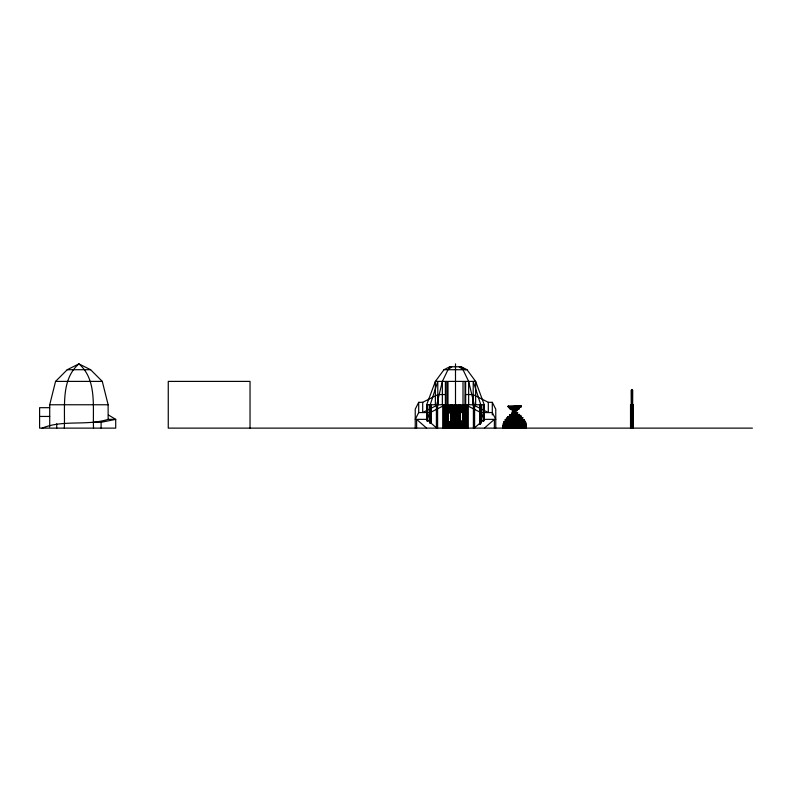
<?xml version="1.0" encoding="UTF-8"?>
<svg xmlns="http://www.w3.org/2000/svg" width="792" height="792" viewBox="0 0 792 792"><rect width="100%" height="100%" fill="white"/><g stroke="black" fill="none" stroke-linecap="round" stroke-linejoin="round"><path stroke-width="1.19" d="M451.747 366.795L447.995 369.715L442.362 381.397L436.729 404.762L436.729 428.125L426.74 419.364L415.236 419.364L418.701 412.553L418.701 402.326L422.7 402.326L438.006 394.545L445.51 394.545M49.718 426.957L49.718 404.762L55.559 381.397L67.241 369.715L78.923 363.875L90.605 369.715L102.287 381.397L108.128 404.762L108.128 419.364C86.566 426.086 63.132 419.483 42.124 428.125M426.74 420.75L426.67 404.762L435.372 381.397L443.995 369.715L449.747 366.795L461.251 366.795L467.003 369.715L475.636 381.397L484.258 404.762L484.258 420.75L484.189 404.762M448.43 413.523L449.41 411.573M418.701 402.326L415.236 409.137L415.236 428.125M426.74 419.364L430.214 412.553L445.51 404.762L445.599 428.125M484.387 428.125L494.376 419.364L494.376 428.125M448.421 367.963L450.44 366.795M93.525 422.284L101.109 422.284L115.711 419.364L115.711 428.125L39.6 428.125L39.6 407.682L49.718 407.682M67.241 369.715L90.605 369.715M443.995 369.715L467.003 369.715M55.559 381.397L102.287 381.397M495.762 428.125L495.762 409.137L492.297 402.326L488.308 402.326L473.002 394.545L465.488 394.545L465.409 428.125M49.718 404.762L108.128 404.762M426.67 404.762L484.338 404.762M454.39 405.979L444.866 405.979L454.39 406.345M456.618 405.979L466.132 405.979M456.004 406.345L466.132 406.345M445.173 407.197L465.835 407.197M445.173 407.563L465.835 407.563M445.886 407.682L465.112 407.682M445.886 408.048L465.112 408.048M454.915 409.078L456.014 409.078M463.063 409.266L446.282 408.9L464.726 409.266L464.181 408.9M447.203 409.751L463.152 409.751M447.668 410.603L462.875 410.603L462.875 409.751M454.806 410.781L456.103 410.781M447.668 410.969L462.686 410.969M418.701 412.553L430.214 412.553M465.488 404.762L480.793 412.553L492.297 412.553L495.762 419.364L484.258 419.364L474.269 428.125L474.269 404.762L468.646 381.397L463.013 369.715L459.261 366.795M513.711 412.493L515.414 412.493M451.103 414.008L459.895 414.008M514.196 414.196L515.404 414.196M451.103 414.374L459.895 414.374M454.598 415.899L456.281 415.899M513.761 415.899L515.364 415.899M39.6 416.443L49.718 416.443M455.073 417.414L455.925 417.414M454.588 417.602L456.291 417.602M514.255 417.602L515.305 417.602M455.073 417.78L455.925 417.78M455.083 419.305L456.281 419.305M514.295 419.305L515.226 419.305M108.128 419.364L115.711 419.364L108.415 414.978M451.103 420.819L459.895 420.819M455.103 421.007L456.242 421.007M514.345 421.007L515.127 421.007M451.103 421.186L459.895 421.186M524.947 422.532L504.286 422.888L524.947 422.888L524.829 421.314M455.133 422.71L456.182 422.71M514.404 422.71L515.018 422.71M447.203 423.017L462.875 423.383M447.203 423.383L463.152 423.383M447.668 424.235L463.34 424.235M525.66 423.017L525.739 424.601L503.494 424.601L525.739 424.235M455.172 424.413L456.103 424.413M447.668 424.601L463.34 424.601M445.886 424.72L465.112 424.72M445.886 425.086L465.112 425.086M503.039 425.938L526.195 425.938M455.232 426.116L456.014 426.116M466.132 426.423L444.866 426.423L466.132 426.789M502.94 426.789L526.304 426.789M445.173 427.64L465.835 427.64M502.94 427.64L526.304 427.64M455.044 427.819L455.895 427.819M445.173 428.007L465.835 428.007M752.4 428.125L168.26 428.125L168.26 381.397L250.034 381.397L250.034 428.125M460.558 366.795L465.617 369.715M426.611 428.125L416.622 419.364L416.622 428.125M480.793 412.553L483.268 417.414M461.597 411.573L462.568 413.523M633.402 428.125L633.402 404.762L630.531 404.762L630.531 428.125M633.234 404.762L633.234 428.125M632.907 404.762L632.907 428.125M632.6 404.762L632.689 390.159L631.244 390.159L631.333 404.762M632.442 390.159L632.442 404.762M632.214 390.159L632.214 404.762M631.966 390.159L631.966 428.125M631.719 390.159L631.719 404.762M631.501 390.159L631.501 404.762M631.026 404.762L631.026 428.125M630.699 404.762L630.699 428.125M526.155 424.72L526.195 426.304L503.039 426.304L503.148 425.086M526.096 424.72L526.046 426.304M525.532 423.017L525.532 424.235M524.651 421.314L524.651 422.532M523.69 419.612L523.69 420.819M523.453 419.612L523.453 420.819M522.265 417.899L522.265 419.117M521.987 417.899L521.987 419.117M520.621 406.345L520.621 407.197M520.621 416.196L520.621 417.414M520.304 406.345L520.304 407.197M520.304 416.196L520.304 417.414M518.79 408.048L518.79 408.9M518.79 414.493L518.79 415.711M518.443 408.048L518.443 408.9M518.443 414.493L518.443 415.711M517.671 409.385L511.573 409.385M516.829 409.751L516.829 410.603M516.829 412.79L516.829 414.008M516.473 409.751L516.473 410.603M514.8 411.454L514.8 412.305M514.622 405.979L514.622 407.682M514.622 411.088L514.622 412.79M514.622 415.711L514.622 428.125M514.434 411.454L514.434 412.305M512.771 409.385L512.771 410.603M512.771 413.157L512.771 414.008M512.414 409.385L512.414 410.603M512.414 413.157L512.414 414.008M510.8 407.682L510.8 408.9M510.8 414.86L510.8 415.711M510.454 407.682L510.454 408.9M510.454 414.86L510.454 415.711M508.939 416.562L508.939 417.414M508.622 405.979L508.622 407.197M508.622 416.562L508.622 417.414M507.246 418.265L507.246 419.117M506.969 418.265L506.969 419.117M505.791 419.968L505.791 420.819M505.553 419.968L505.553 420.819M504.593 421.681L504.593 422.532M504.415 421.681L504.415 422.532M503.702 423.383L503.791 424.601M503.583 423.383L503.583 424.235M492.297 402.326L492.297 414.949M488.308 402.326L488.308 412.553L473.002 404.762L473.002 394.545M483.427 421.344L483.427 404.762L483.348 420.75M481.011 404.762L481.011 423.205M480.793 423.334L480.793 404.762L473.21 381.397L473.21 404.762M480.586 404.762L480.586 421.978M480.269 404.762L480.269 424.433M480.061 404.762L480.061 422.532M479.843 404.762L479.843 424.433M475.636 404.762L475.636 381.397L435.372 381.397L435.372 404.762M474.596 404.762L474.596 428.125M474.052 404.762L474.052 428.125M473.953 404.762L473.953 428.125M473.725 404.762L473.725 428.125M473.398 404.762L473.398 428.125M468.646 381.397L468.646 404.762M467.923 404.762L467.923 428.125M467.775 404.762L467.775 428.125M467.082 404.762L467.082 428.125L466.933 404.762M466.567 404.762L466.567 428.125M466.142 404.762L466.142 428.125M465.835 404.762L465.835 428.125M465.617 381.803L465.617 428.125M465.201 428.125L465.013 381.803M464.795 404.762L464.795 428.125M464.567 408.048L464.567 408.9M464.567 424.72L464.567 425.938M464.33 408.048L464.33 408.9M464.33 424.72L464.33 425.938M463.884 404.762L463.884 428.125M463.231 404.762L463.231 428.125M463.013 381.803L463.013 404.762M462.686 404.762L462.686 428.125M462.568 404.762L462.568 406.712M462.568 411.187L462.568 423.255M461.498 411.454L461.498 412.305M461.498 421.314L461.498 422.532M461.182 411.454L461.182 412.305M460.192 404.762L460.192 407.217M460.192 412.137L460.192 421.978M459.895 404.762L459.895 407.217M459.895 412.137L459.895 421.978M459.667 413.157L459.667 414.008M459.667 419.612L459.667 420.819M459.499 404.762L459.499 407.128M459.499 413.048L459.499 421.344M459.39 404.762L459.39 407.217M459.33 413.157L459.33 420.819M459.093 404.762L459.093 407.217M459.093 413.365L459.093 420.75M457.707 414.86L457.707 415.711M457.707 417.899L457.707 419.117M457.35 414.86L457.35 415.711M456.905 407.227L456.905 405.89L454.103 405.89L454.103 407.227M455.925 404.762L455.925 428.125M455.687 416.196L455.687 417.414M455.499 363.875L455.499 428.125M455.321 416.196L455.321 417.414M455.073 404.762L455.073 428.125M453.658 418.265L453.658 419.117M453.291 414.493L453.291 415.711M453.291 418.265L453.291 419.117M451.905 404.762L451.905 407.217M451.905 413.365L451.905 421.186M451.678 413.157L451.678 414.008M451.678 419.968L451.678 420.819M451.509 404.762L451.509 407.128M451.509 413.048L451.509 421.344M451.331 413.157L451.331 414.008M451.331 419.968L451.331 420.819M451.103 404.762L451.103 407.217M451.103 413.365L451.103 421.978M450.816 404.762L450.816 407.217M450.816 412.137L450.816 421.978M449.816 411.454L449.816 412.305M449.816 421.681L449.816 422.532M449.5 411.454L449.5 412.305M449.5 421.681L449.5 422.532M448.43 404.762L448.43 406.712M448.43 411.187L448.43 423.453M448.322 404.762L448.322 428.125M448.133 423.383L448.133 424.235M447.995 381.803L447.995 428.125M447.361 381.803L447.361 404.762M447.124 404.762L447.124 428.125M446.668 407.682L446.668 408.9M446.668 425.086L446.668 425.938M446.431 407.682L446.431 408.9M446.431 425.086L446.431 425.938M446.203 404.762L446.203 428.125M445.995 381.803L445.995 404.762M445.916 404.762L445.807 428.125M445.381 381.803L445.381 428.125M445.173 404.762L445.173 428.125M444.431 404.762L444.431 428.125M443.995 404.762L443.995 428.125M443.926 404.762L443.926 428.125M443.233 404.762L443.233 428.125M443.084 404.762L443.084 428.125M442.362 381.397L442.362 404.762M438.006 394.545L438.006 404.762L422.7 412.553L422.7 402.326M437.798 404.762L437.798 381.397L430.214 404.762L430.214 423.334M437.6 404.762L437.6 428.125M437.055 404.762L437.055 428.125M436.402 404.762L436.402 428.125M431.165 404.762L431.165 423.205M430.947 404.762L430.947 422.532M430.739 404.762L430.739 423.205M430.422 404.762L430.422 421.978M429.997 404.762L429.997 423.205M427.65 404.762L427.65 420.75M427.502 404.762L427.581 421.344M426.819 404.762L426.819 420.75M101.109 422.284L101.109 428.125M93.525 428.125C92.624 406.642 97.099 379.566 78.923 363.875C60.746 379.566 65.221 406.642 64.32 428.125M56.727 423.76L56.727 428.125M521.354 405.979L507.88 406.345L521.354 405.979M520.829 407.197L508.414 407.563L520.829 407.197M519.592 407.682L509.652 408.048L519.592 407.682M519.017 408.9L510.226 409.266L519.017 408.9M517.067 410.603L512.177 410.969L517.067 410.603M462.241 411.088L448.767 411.454L462.241 411.088M515.651 411.088L513.582 411.454L515.651 411.088M461.716 412.305L449.292 412.672L461.716 412.305M515.048 412.305L514.196 412.672L515.048 412.305M460.469 412.79L450.539 413.157L460.469 412.79M517.671 412.79L511.573 413.157L517.671 412.79M517.067 414.008L512.177 414.374L517.067 414.008M458.548 414.493L452.45 414.86L458.548 414.493M519.592 414.493L509.652 414.86L519.592 414.493M457.954 415.711L453.054 416.077L457.954 415.711M519.017 415.711L510.226 416.077L519.017 415.711M456.538 416.196L454.469 416.562L456.538 416.196M521.354 416.196L507.88 416.562L521.354 416.196M520.829 417.414L508.414 417.78L520.829 417.414M458.548 417.899L452.45 418.265L458.548 417.899M522.918 417.899L506.316 418.265L522.918 417.899M457.954 419.117L453.054 419.483L457.954 419.117M522.453 419.117L506.781 419.483L522.453 419.117M460.469 419.612L450.539 419.968L460.469 419.612M524.235 419.612L505.009 419.968L524.235 419.612M523.839 420.819L505.395 421.186L523.839 420.819M462.241 421.314L448.767 421.681L462.241 421.314M525.254 421.314L503.989 421.681L525.254 421.314M461.716 422.532L449.292 422.888L461.716 422.532M525.947 423.017L503.286 423.383L525.947 423.017M526.304 424.72L502.94 425.086L526.304 424.72M464.726 425.938L446.282 426.304L464.726 425.938M526.304 426.423L502.94 426.423L502.94 428.007L526.304 428.007L526.304 426.423M447.767 428.125L447.767 404.762L447.668 428.125"/></g></svg>
